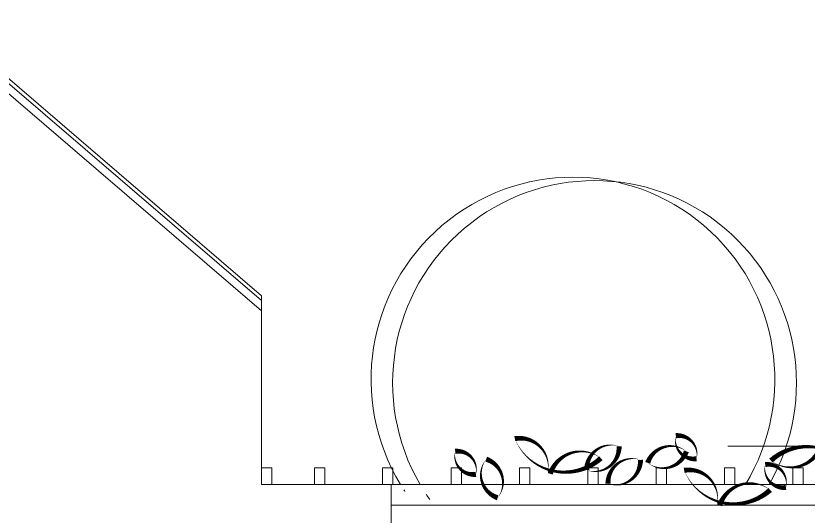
# Model space of a CAD drawing. Header units: metres. Extents: x -686 to 211, y -481 to 125.
# Drawn here: x -208.8 to -201.15, y -121.46 to -116.64 of the extents above; entities that cross this region are included whole.
import ezdxf

# ---------------------------------------------------------------- set-up
doc = ezdxf.new("R2010")
doc.units = ezdxf.units.M
doc.layers.add('FLOATINGWINDOWS', color=2, linetype='Continuous', plot=False)
for name, color, linetype in [('SRAFY', 3, 'Continuous'), ('stávající stromy', 86, 'Continuous'), ('zariz.predmety', 203, 'Continuous')]:
    doc.layers.add(name, color=color, linetype=linetype)

msp = doc.modelspace()

# ---------------------------------------------------------------- linework, layer by layer
at = {"layer": 'FLOATINGWINDOWS', "linetype": 'Continuous', "lineweight": 0}
msp.add_line((-194.1727, -120.7867), (-201.9209, -120.7867), dxfattribs=at)
at = {"layer": 'FLOATINGWINDOWS', "linetype": 'Continuous', "lineweight": 0, "flags": 128}
msp.add_lwpolyline([(-212.7227, -119.4827), (-209.5727, -116.7827), (-206.4227, -119.4827), (-206.4227, -121.1567), (-205.1727, -121.1567), (-205.1727, -123.8567), (-205.4727, -123.8567), (-205.4727, -121.6567), (-206.4227, -121.6567), (-206.4227, -123.8567), (-212.7227, -123.8567)], close=True, dxfattribs=at)
at = {"layer": 'SRAFY', "linetype": 'Continuous', "lineweight": 0}
for p, q in [((-209.5727, -116.6367), (-206.4227, -119.3367)), ((-209.5727, -116.6827), (-206.4227, -119.3827)), ((-206.4227, -120.9967), (-206.4227, -119.3367)), ((-206.4227, -121.1567), (-200.8727, -121.1567)), ((-206.4227, -121.1567), (-200.2227, -121.1567)), ((-205.1727, -123.8567), (-205.1727, -121.1567)), ((-205.1727, -121.3567), (-200.2227, -121.3567))]:
    msp.add_line(p, q, dxfattribs=at)
for points in [[(-206.3227, -120.9967), (-206.4227, -120.9967), (-206.4227, -121.1567), (-206.3227, -121.1567)], [(-205.8127, -120.9967), (-205.9127, -120.9967), (-205.9127, -121.1567), (-205.8127, -121.1567)], [(-205.1542, -120.9967), (-205.2542, -120.9967), (-205.2542, -121.1567), (-205.1542, -121.1567)], [(-205.1542, -120.9967), (-205.2542, -120.9967), (-205.2542, -121.1567), (-205.1542, -121.1567)], [(-204.4927, -120.9967), (-204.5927, -120.9967), (-204.5927, -121.1567), (-204.4927, -121.1567)], [(-203.8327, -120.9967), (-203.9327, -120.9967), (-203.9327, -121.1567), (-203.8327, -121.1567)], [(-203.1727, -120.9967), (-203.2727, -120.9967), (-203.2727, -121.1567), (-203.1727, -121.1567)], [(-202.5127, -120.9967), (-202.6127, -120.9967), (-202.6127, -121.1567), (-202.5127, -121.1567)], [(-201.8527, -120.9967), (-201.9527, -120.9967), (-201.9527, -121.1567), (-201.8527, -121.1567)], [(-201.1927, -120.9967), (-201.2927, -120.9967), (-201.2927, -121.1567), (-201.1927, -121.1567)]]:
    msp.add_lwpolyline(points, close=True, dxfattribs=at)
at = {"layer": 'stávající stromy', "linetype": 'Continuous', "lineweight": 0}
for centre, start, end in [((-203.4163, -120.1426), 328.65108, 211.34892), ((-203.2077, -120.1756), 329.77771, 210.22229), ((-203.4163, -120.1426), 213.13933, 213.68877), ((-203.2077, -120.1756), 213.44379, 215.3119)]:
    msp.add_arc(centre, 1.9493, start, end, dxfattribs=at)
at = {"layer": 'zariz.predmety', "color": 253, "linetype": 'Continuous', "ltscale": 0.001}
for points in [[(-203.1469, -120.9039, 0, 0, 0.520567), (-203.1469, -120.9039, 0, 0.05, 0.520567), (-203.6352, -121.0537, 0, 0.05, 0.520567), (-203.6583, -121.032, 0, 0.05, 0.520567), (-203.9777, -120.7149, 0, 0.05, 0.520567), (-203.1469, -120.9039, 0.05, 0.05, 0)], [(-202.2233, -120.9091, 0, 0, 0.520567), (-202.2233, -120.9091, 0, 0.05, 0.520567), (-202.423, -120.6868, 0, 0.05, 0.520567), (-202.2233, -120.9091, 0.05, 0.05, 0)], [(-202.9706, -120.7889, 0, 0, 0.520567), (-202.9706, -120.7889, 0, 0.05, 0.520567), (-203.2844, -121.0188, 0, 0.05, 0.520567), (-202.9706, -120.7889, 0.05, 0.05, 0)], [(-202.3216, -120.8377, 0, 0, 0.520567), (-202.3216, -120.8377, 0, 0.05, 0.520567), (-202.6946, -120.9481, 0, 0.05, 0.520567), (-202.3216, -120.8377, 0.05, 0.05, 0)], [(-201.5047, -120.9262, 0, 0, 0.520567), (-201.5047, -120.9262, 0, 0.05, 0.520567), (-201.0164, -120.7763, 0, 0.05, 0.520567), (-200.9933, -120.798, 0, 0.05, 0.520567), (-200.6739, -121.1151, 0, 0.05, 0.520567), (-201.5047, -120.9262, 0.05, 0.05, 0)], [(-204.3532, -121.0595, 0, 0, 0.520567), (-204.3532, -121.0595, 0, 0.05, 0.520567), (-204.5529, -120.8372, 0, 0.05, 0.520567), (-204.3532, -121.0595, 0.05, 0.05, 0)], [(-204.1431, -121.2856, 0, 0, 0.520567), (-204.1431, -121.2856, 0, 0.05, 0.520567), (-204.2535, -120.9127, 0, 0.05, 0.520567), (-204.1431, -121.2856, 0.05, 0.05, 0)], [(-202.7645, -120.9195, 0, 0, 0.520567), (-202.7645, -120.9195, 0, 0.05, 0.520567), (-203.0782, -121.1494, 0, 0.05, 0.520567), (-202.7645, -120.9195, 0.05, 0.05, 0)], [(-201.36, -121.1862, 0, 0, 0.520567), (-201.36, -121.1862, 0, 0.05, 0.520567), (-201.5598, -120.9639, 0, 0.05, 0.520567), (-201.36, -121.1862, 0.05, 0.05, 0)], [(-201.5116, -121.2099, 0, 0, 0.520567), (-201.5116, -121.2099, 0, 0.05, 0.520567), (-201.9999, -121.3598, 0, 0.05, 0.520567), (-202.023, -121.3381, 0, 0.05, 0.520567), (-202.3424, -121.021, 0, 0.05, 0.520567), (-201.5116, -121.2099, 0.05, 0.05, 0)]]:
    msp.add_lwpolyline(points, format="xyseb", close=True, dxfattribs=at)

doc.saveas('drawing.dxf')
